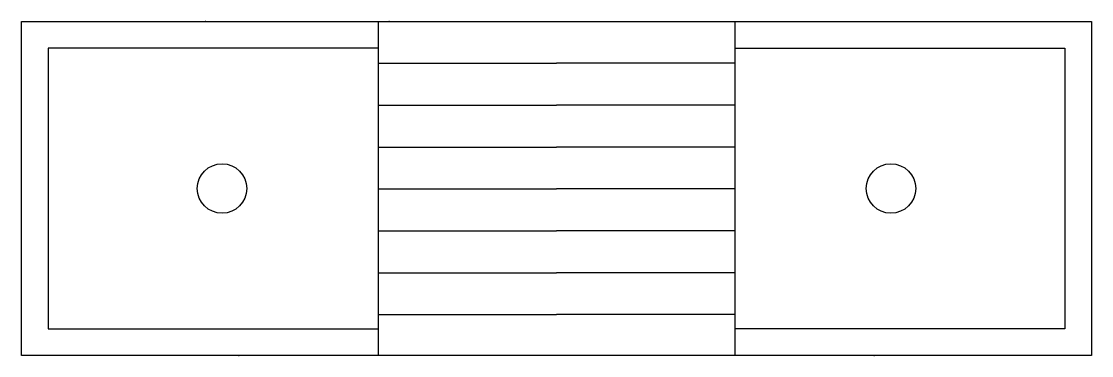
# Model space of a CAD drawing. Extents: x 0 to 2400, y -750 to 0.
import ezdxf

# ---------------------------------------------------------------- set-up
doc = ezdxf.new("R2010")
doc.units = 0
doc.header["$LTSCALE"] = 50
doc.layers.get('0').update_dxf_attribs({"linetype": 'CONTINUOUS'})

msp = doc.modelspace()

# ---------------------------------------------------------------- linework, layer by layer
at = {"color": 0}
msp.add_lwpolyline([(0, 0), (800, 0), (1200, 0), (1600, 0), (2400, 0), (2400, -750), (1600, -750), (0, -750)], close=True, dxfattribs=at)
for points in [[(800, 0), (800, -750)], [(1600, 0), (1600, -750)], [(800, -60), (60, -60)], [(60, -60), (60, -690), (800, -690)], [(1600, -60), (2340, -60)], [(2340, -60), (2340, -690), (1600, -690)], [(800, -94), (1200, -94)], [(1600, -94), (1200, -94)], [(800, -188), (1200, -188)], [(1600, -188), (1200, -188)], [(800, -282), (1200, -282)], [(1600, -282), (1200, -282)], [(800, -376), (1200, -376)], [(1600, -376), (1200, -376)], [(800, -470), (1200, -470)], [(1600, -470), (1200, -470)], [(800, -564), (1200, -564)], [(1600, -564), (1200, -564)], [(800, -658), (1200, -658)], [(1600, -658), (1200, -658)]]:
    msp.add_lwpolyline(points, dxfattribs=at)
for centre in [(450, -375), (1950, -375)]:
    msp.add_circle(centre, 55.5, dxfattribs=at)
for p in [(412.5, 0), (825, 0), (487.5, -750), (1912.5, -750)]:
    msp.add_point(p, dxfattribs=at)

doc.saveas('drawing.dxf')
